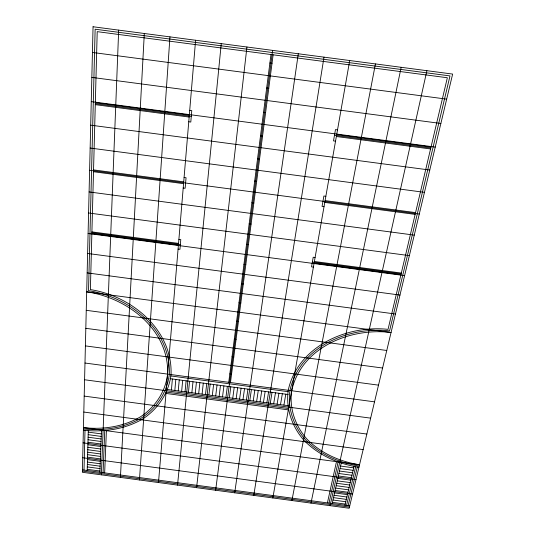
<?xml version="1.0" encoding="UTF-8"?>
<svg xmlns="http://www.w3.org/2000/svg" width="535" height="535" viewBox="0 0 535 535"><rect width="100%" height="100%" fill="white"/><g stroke="black" fill="none" stroke-linecap="round" stroke-linejoin="round"><path stroke-width="0.8" d="M84.008 470.091L85.011 430.24M87.185 470.519L88.295 430.347M99.891 472.231L101.449 430.762M101.382 474.839L118.676 30.12M103.068 472.659L104.746 430.842M104.659 472.873L106.405 430.535M120.415 477.407L144.31 33.498M139.448 479.975L169.956 36.868M158.487 482.543L195.603 40.245M171.421 390.028L172.384 378.987M174.825 390.483L175.821 379.442M178.229 390.945L179.252 379.904M181.639 391.399L182.689 380.365M185.043 391.854L186.12 380.826M177.533 485.111L221.263 43.623M188.454 392.315L189.557 381.288M191.858 392.77L192.995 381.749M195.262 393.225L196.425 382.204M198.672 393.686L199.863 382.665M202.083 394.141L203.293 383.127M205.487 394.596L206.731 383.588M196.579 487.679L246.936 47.006M208.897 395.057L210.168 384.05M212.301 395.512L213.605 384.511M215.712 395.967L217.036 384.973M219.123 396.428L220.474 385.434M222.527 396.883L223.911 385.889M225.937 397.344L227.348 386.35M228.746 382.304L270.991 54.523M215.638 490.247L272.616 50.384M230.465 382.532L273.131 54.804M229.348 397.799L230.786 386.812M232.758 398.254L234.223 387.273M236.162 398.715L237.654 387.735M239.573 399.17L241.091 388.196M242.984 399.632L244.528 388.657M246.394 400.086L247.966 389.119M234.698 492.815L298.303 53.767M249.805 400.541L251.403 389.58M253.215 401.003L254.841 390.042M256.626 401.457L258.278 390.503M260.037 401.919L261.722 390.958M263.447 402.373L265.159 391.419M266.858 402.828L268.597 391.881M253.764 495.383L324.003 57.145M270.269 403.29L272.034 392.342M273.679 403.744L275.471 392.804M277.09 404.206L278.909 393.265M280.5 404.661L282.353 393.727M283.911 405.122L285.79 394.188M272.83 497.958L349.709 60.529M291.909 500.533L375.43 63.912M310.989 503.101L401.156 67.303M327.407 502.9L336.522 461.484M329.005 503.121L338.053 462.227M330.075 505.675L426.89 70.687M332.188 503.549L341.263 463.016M344.941 505.267L354.123 466.105M346.54 505.481L355.728 466.487M348.131 505.695L357.333 466.874M83.406 428.909C103.389 431.103 123.866 428.12 141.447 418.009C156.574 408.111 167.181 392.436 169.307 374.333C171.2 329.787 129.41 296.878 88.536 290.726L95.136 29.204L449.988 75.91L389.554 330.918C348.532 326.089 299.466 346.881 289.95 390.503C287.395 408.626 293.695 426.549 305.779 440.091C320.197 454.503 339.264 462.829 359.232 466.012M83.373 430.187C103.75 432.427 124.628 429.391 142.557 419.092C157.999 409.007 168.833 393.024 171.033 374.567C172.865 330.062 131.597 295.929 90.382 289.609L97.21 31.645L447.347 77.742L388.049 329.353C346.687 324.819 297.701 346.493 288.225 390.276C285.643 408.767 292.09 427.044 304.428 440.847C319.141 455.532 338.575 464.012 358.938 467.262M269.894 63.03L272.021 63.311M92.441 52.45L446.665 99.135M266.671 88.034L268.764 88.308M91.839 77.394L440.867 123.465M263.541 112.317L265.607 112.584M189.724 110.33L191.771 110.605L190.801 122.04L188.761 121.773M337.525 129.858L335.472 129.59L333.499 140.906L335.539 141.173M91.258 101.623L435.236 147.085M95.33 102.66L189.323 115.085M336.702 134.559L431.023 147.025M95.304 103.656L191.283 116.342M334.482 135.268L430.789 147.994M95.277 104.646L189.156 117.058M336.354 136.512L430.561 148.964M260.505 135.897L262.538 136.164M90.696 125.163L429.772 170.036M257.549 158.815L259.555 159.082M90.148 148.041L424.456 192.339M254.68 181.091L256.653 181.352M184.087 177.48L186.053 177.74L185.157 188.266L183.204 188.012M325.855 196.285L323.882 196.017L322.063 206.436L324.023 206.697M93.551 169.896L183.719 181.853M325.093 200.605L415.561 212.609M89.612 170.29L419.286 214.02M93.505 171.722L183.572 183.672M324.778 202.404L415.14 214.388M251.885 202.758L253.837 203.019M89.091 191.931L414.257 235.112M249.17 223.837L251.089 224.091M88.589 212.983L409.369 255.636M246.528 244.348L248.421 244.602M178.897 239.372L180.783 239.62L179.954 249.343L178.081 249.089M315.095 257.495L313.202 257.241L311.524 266.858L313.403 267.105M91.906 231.876L178.556 243.405M314.393 261.488L401.317 273.057M91.886 232.718L180.369 244.495M312.36 262.063L401.123 273.88M91.866 233.561L178.416 245.083M314.099 263.146L400.929 274.702M88.094 233.487L404.607 275.619M243.953 264.323L245.819 264.571M87.613 253.45L399.973 295.066M241.446 283.771L243.291 284.018M87.151 272.89L395.459 314.018M238.998 302.723L240.824 302.964M236.617 321.194L238.423 321.435M86.249 310.313L386.765 350.478M234.297 339.203L236.075 339.437M85.821 328.323L382.585 368.026M232.036 356.758L233.788 356.999M85.393 345.891L378.506 385.146M229.829 373.891L231.561 374.125M84.985 363.031L374.527 401.845M170.685 375.931L288.211 391.687M169.99 378.66L288.191 394.509M167.248 389.467L288.084 405.677M84.584 379.763L370.641 418.143M166.539 392.142L288.091 408.446M165.723 393.406L288.559 409.89M84.189 396.094L366.849 434.052M83.808 412.044L363.145 449.587M88.248 432.126L101.336 433.885M340.581 466.072L353.715 467.837M88.175 434.674L101.235 436.426M340.026 468.56L353.133 470.325M88.108 437.209L101.142 438.961M339.471 471.034L352.552 472.793M88.034 439.737L101.048 441.482M338.916 473.502L351.976 475.261M87.967 442.251L100.954 443.996M338.367 475.956L351.401 477.708M83.065 442.853L355.996 479.594M87.9 444.759L100.861 446.504M337.819 478.404L350.826 480.156M87.827 447.253L100.767 448.999M337.277 480.845L350.258 482.59M87.76 449.741L100.674 451.48M336.729 483.272L349.689 485.018M87.693 452.222L100.58 453.961M336.187 485.693L349.121 487.432M87.62 454.69L100.486 456.422M335.652 488.101L348.559 489.839M87.553 457.151L100.393 458.883M335.111 490.501L347.997 492.24M82.711 457.733L352.545 494.086M87.486 459.605L100.299 461.33M334.576 492.895L347.436 494.628M87.419 462.046L100.212 463.765M334.041 495.276L346.881 497.008M87.352 464.474L100.119 466.199M333.512 497.65L346.326 499.376M87.285 466.901L100.025 468.62M332.984 500.018L345.77 501.736M87.218 469.315L99.938 471.027M332.456 502.372L345.215 504.09M82.417 469.877L349.723 505.909M82.39 471.074L349.449 507.08M291.675 390.737C289.147 408.493 295.307 426.061 307.137 439.335C321.267 453.479 339.952 461.638 359.533 464.761L83.433 427.625C103.028 429.772 123.103 426.85 140.331 416.919C155.15 407.215 165.522 391.841 167.589 374.105C169.401 329.694 127.303 297.654 86.69 291.842L391.058 332.482C350.291 327.467 301.312 347.168 291.675 390.737M93.057 26.75L82.363 472.278L349.168 508.25L452.637 74.077L93.057 26.75"/></g></svg>
